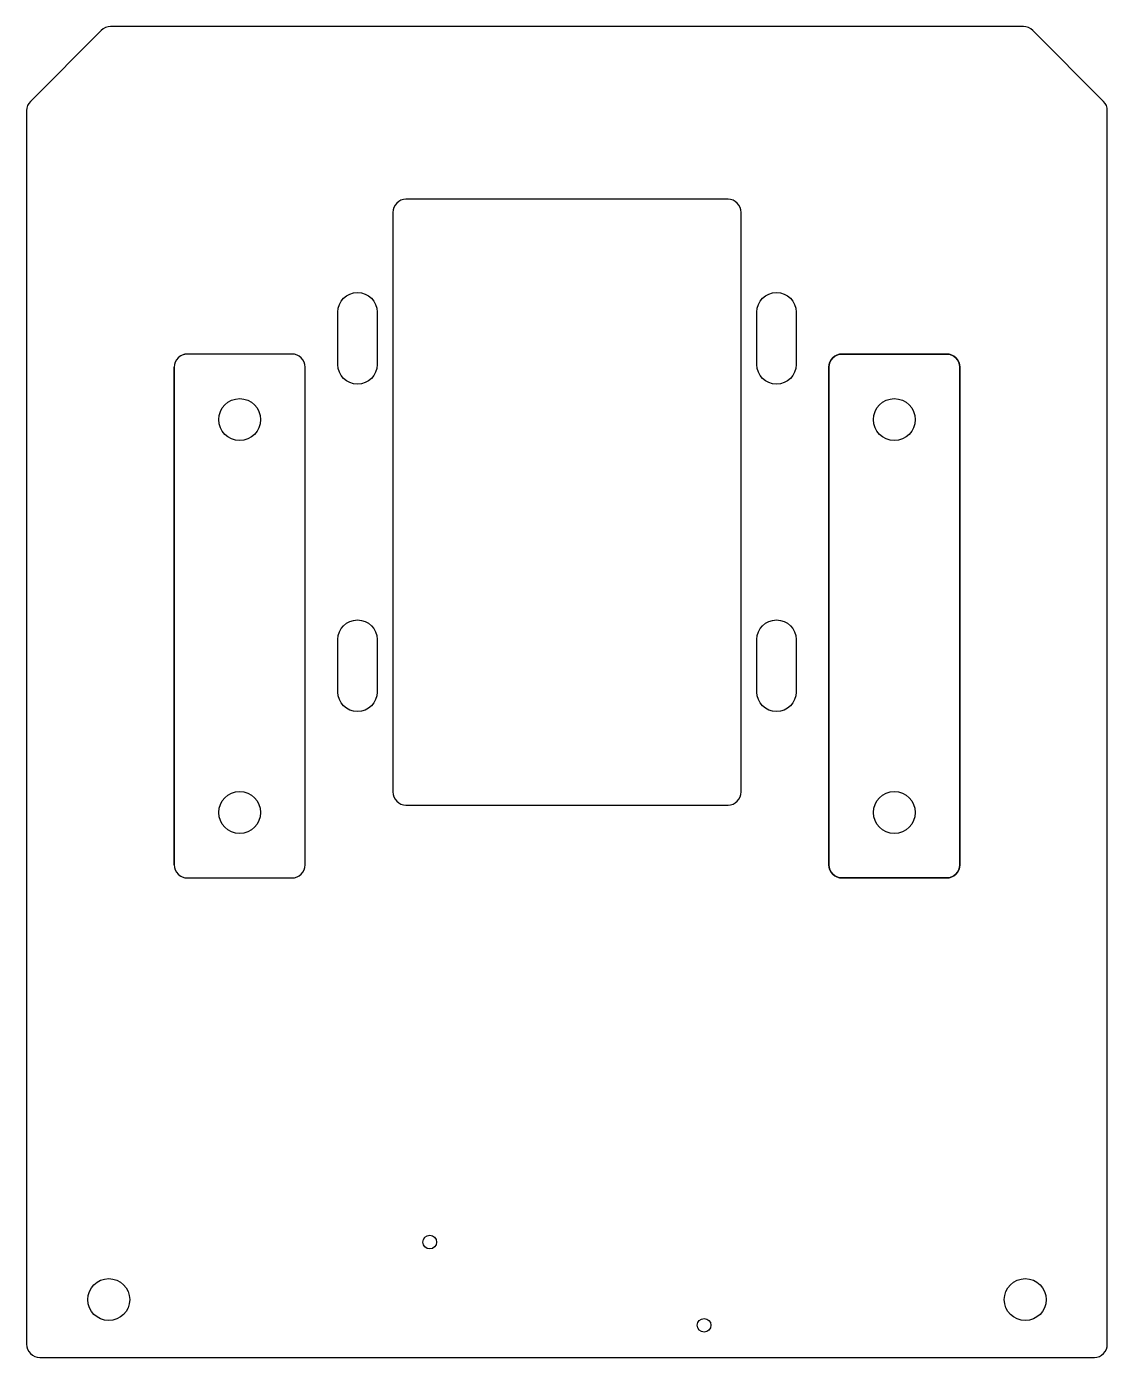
# Model space of a CAD drawing. Header units: millimetres. Extents: x -41 to 41, y -51 to 51.
import ezdxf

# ---------------------------------------------------------------- set-up
doc = ezdxf.new("R2010")
doc.units = ezdxf.units.MM

msp = doc.modelspace()

# ---------------------------------------------------------------- linework, layer by layer
for p, q in [((-30, -13.2), (-30, 24.8)), ((29, -14.2), (21, -14.2))]:
    msp.add_line(p, q)
for points in [[(41.27, -49.8), (41.27, 44.39, 0.198912), (40.98, 45.09), (35.57, 50.51, 0.198912), (34.86, 50.8), (-34.86, 50.8, 0.198912), (-35.57, 50.51), (-40.98, 45.09, 0.198912), (-41.28, 44.39), (-41.28, -49.8, 0.414214), (-40.27, -50.8), (40.28, -50.8, 0.414214)], [(12.3, -8.63, 0.414214), (13.3, -7.63), (13.3, 36.62, 0.414214), (12.3, 37.62), (-12.3, 37.62, 0.414214), (-13.3, 36.62), (-13.3, -7.63, 0.414214), (-12.3, -8.63)], [(-14.5, 25, -1), (-17.5, 25), (-17.5, 29, -1), (-14.5, 29)], [(17.5, 25, -1), (14.5, 25), (14.5, 29, -1), (17.5, 29)], [(-30, -13.2, 0.414214), (-29, -14.2), (-21, -14.2, 0.414214), (-20, -13.2), (-20, 24.8, 0.414214), (-21, 25.8), (-29, 25.8, 0.414214), (-30, 24.8)], [(29, -14.2, 0.414214), (30, -13.2), (30, 24.8, 0.414214), (29, 25.8), (21, 25.8, 0.414214), (20, 24.8), (20, -13.2, 0.414214), (21, -14.2)], [(-14.5, 0, -1), (-17.5, 0), (-17.5, 4, -1), (-14.5, 4)], [(17.5, 0, -1), (14.5, 0), (14.5, 4, -1), (17.5, 4)]]:
    msp.add_lwpolyline(points, format="xyb", close=True)
for points in [[(-29, -14.2), (-21, -14.2, 0.414214), (-20, -13.2), (-20, 24.8, 0.414214), (-21, 25.8), (-29, 25.8)], [(21, -14.2, -0.414214), (20, -13.2), (20, 24.8, -0.414214), (21, 25.8), (29, 25.8, -0.414214), (30, 24.8), (30, -13.2, -0.414214), (29, -14.2)]]:
    msp.add_lwpolyline(points, format="xyb")
for centre, radius in [((-25, 20.8), 1.6), ((25, 20.8), 1.6), ((-25, -9.2), 1.6), ((25, -9.2), 1.6), ((-10.48, -42), 0.52), ((-35, -46.39), 1.6), ((35, -46.39), 1.6), ((10.47, -48.35), 0.52)]:
    msp.add_circle(centre, radius)
for centre, start, end in [((-29, 24.8), 90, 180), ((-29, -13.2), 180, 270)]:
    msp.add_arc(centre, 1, start, end)

doc.saveas('drawing.dxf')
